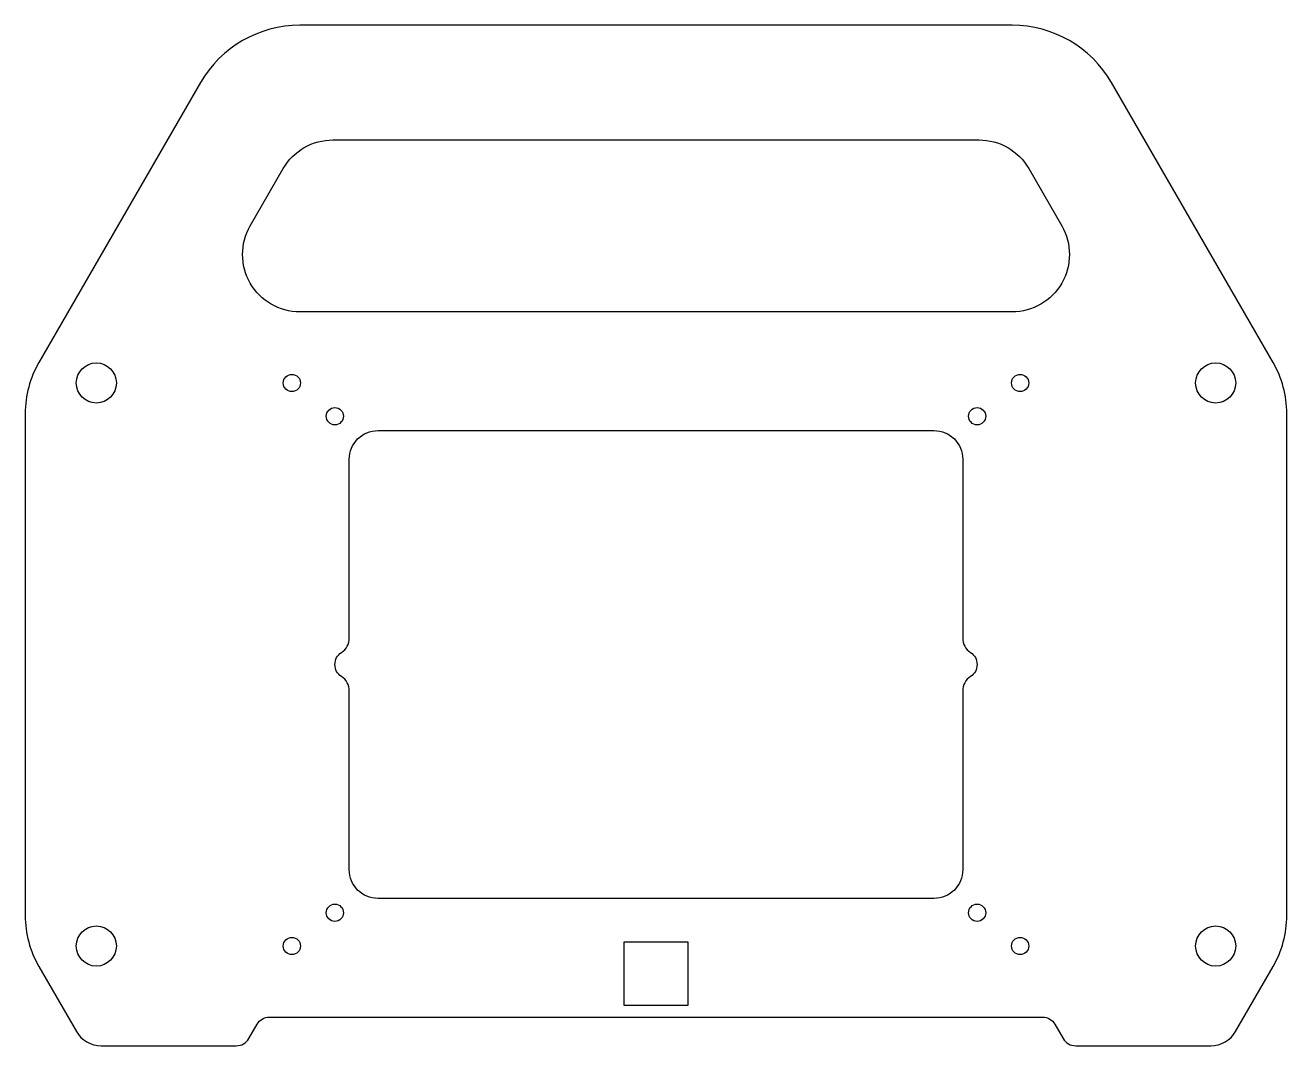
# Model space of a CAD drawing. Header units: millimetres. Extents: x -12 to 208, y -17 to 161.
import ezdxf

# ---------------------------------------------------------------- set-up
doc = ezdxf.new("R2010")
doc.units = ezdxf.units.MM
doc.header["$MEASUREMENT"] = 0
doc.layers.add('LAYER A', color=7, linetype='Continuous')

msp = doc.modelspace()

# ---------------------------------------------------------------- linework, layer by layer
at = {"layer": 'LAYER A', "color": 5}
msp.add_lwpolyline([(207.6, 92.9, 0.131652), (205.23, 101.75), (177.03, 150.6, 0.267949), (159.7, 160.6), (35.5, 160.6, 0.267949), (18.17, 150.6), (-10.03, 101.75, 0.131653), (-12.4, 92.9), (-12.4, 5.3, 0.131652), (-10.03, -3.55), (-3.48, -14.9, 0.267949), (0.85, -17.4), (24.41, -17.4, 0.267949), (26.58, -16.15), (28.02, -13.65, -0.267949), (30.18, -12.4), (165.02, -12.4, -0.267949), (167.18, -13.65), (168.62, -16.15, 0.267949), (170.79, -17.4), (194.35, -17.4, 0.267949), (198.68, -14.9), (205.23, -3.55, 0.131653), (207.6, 5.3)], format="xyb", close=True, dxfattribs=at)
at = {"layer": 'LAYER A', "color": 1}
for points in [[(153.93, 140.6, -0.267949), (162.59, 135.6), (168.36, 125.6, -0.57735), (159.7, 110.6), (35.5, 110.6, -0.57735), (26.84, 125.6), (32.61, 135.6, -0.267949), (41.27, 140.6)], [(151.1, 84.9), (151.1, 53.71, 0.253709), (152.46, 51.2, -0.542326), (152.46, 47, 0.253709), (151.1, 44.49), (151.1, 13.3, -0.414214), (146.1, 8.3), (49.1, 8.3, -0.414214), (44.1, 13.3), (44.1, 44.49, 0.253709), (42.74, 47, -0.542326), (42.74, 51.2, 0.253709), (44.1, 53.71), (44.1, 84.9, -0.414214), (49.1, 89.9), (146.1, 89.9, -0.414214)]]:
    msp.add_lwpolyline(points, format="xyb", close=True, dxfattribs=at)
msp.add_lwpolyline([(92.04, -10.4), (92.04, 0.71), (103.16, 0.71), (103.16, -10.4)], close=True, dxfattribs=at)
for centre, radius in [((0, 98.2), 3.5), ((195.2, 98.2), 3.5), ((34.1, 98.2), 1.5), ((161.1, 98.2), 1.5), ((41.6, 92.4), 1.5), ((153.6, 92.4), 1.5), ((41.6, 5.8), 1.5), ((153.6, 5.8), 1.5), ((0, 0), 3.5), ((195.2, 0), 3.5), ((34.1, 0), 1.5), ((161.1, 0), 1.5)]:
    msp.add_circle(centre, radius, dxfattribs=at)

doc.saveas('drawing.dxf')
